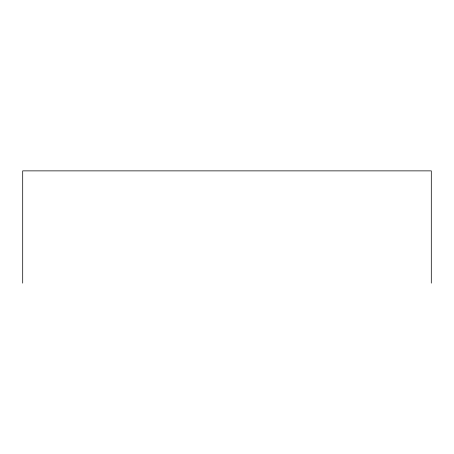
<?xml version="1.0" encoding="UTF-8"?>
<svg xmlns="http://www.w3.org/2000/svg" width="454" height="454" viewBox="0 0 454 454"><rect width="100%" height="100%" fill="white"/><g stroke="black" fill="none" stroke-linecap="round" stroke-linejoin="round"><path stroke-width="0.68" d="M431.3 283.131L431.3 170.869L22.7 170.869L22.7 283.131"/></g></svg>
